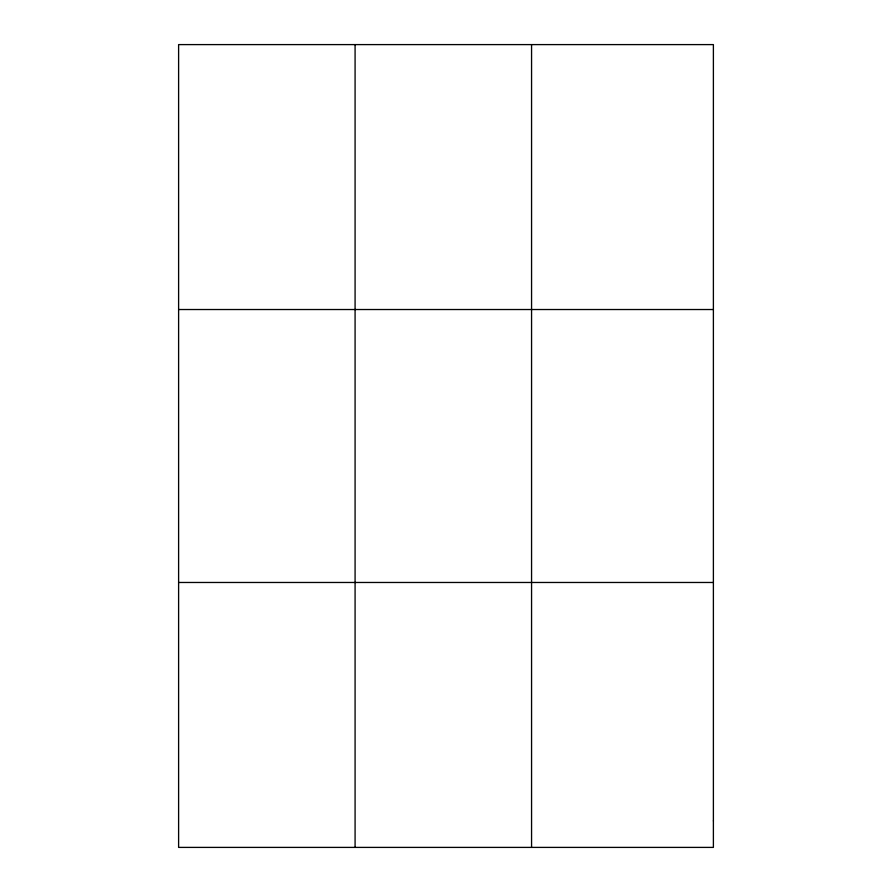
<?xml version="1.0" encoding="UTF-8"?>
<svg xmlns="http://www.w3.org/2000/svg" width="892" height="892" viewBox="0 0 892 892"><rect width="100%" height="100%" fill="white"/><g stroke="black" fill="none" stroke-linecap="round" stroke-linejoin="round"><path stroke-width="1.34" d="M355.083 847.4L355.083 44.6M531.565 847.4L531.565 44.6M178.612 309.524L713.388 309.524M178.612 582.476L713.388 582.476M713.388 820.908L713.388 847.4L178.612 847.4L178.612 44.6L713.388 44.6L713.388 820.908"/></g></svg>
